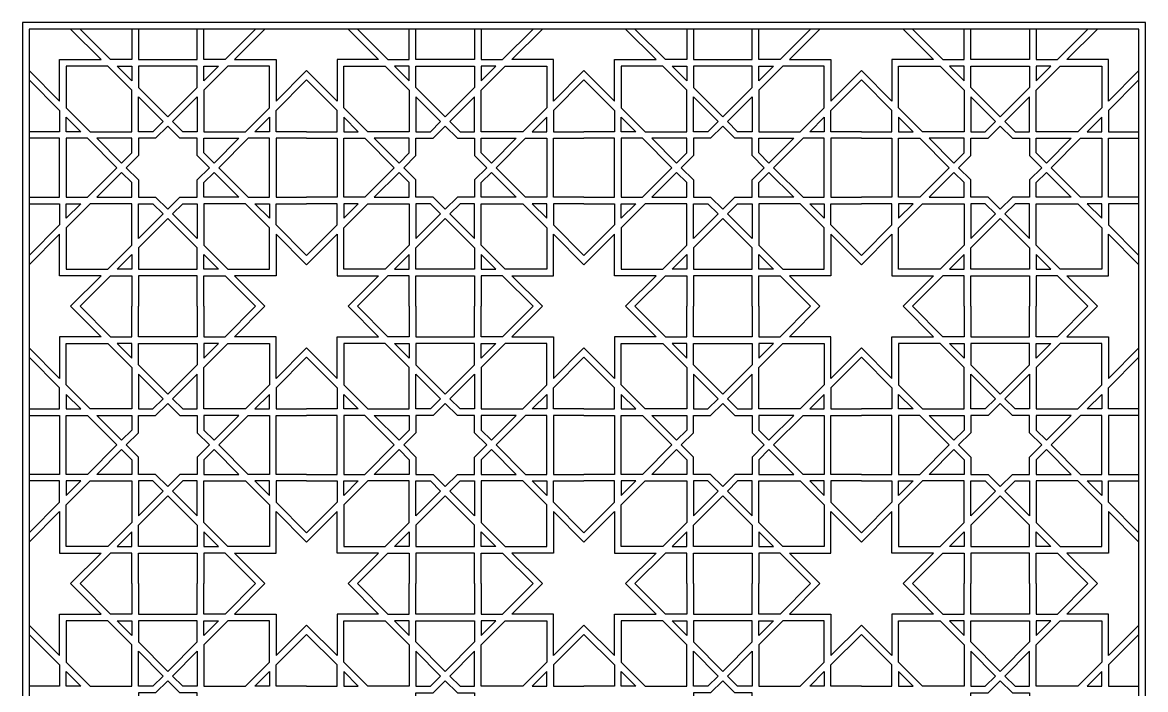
# Model space of a CAD drawing. Header units: millimetres. Extents: x 597 to 1044, y 115 to 562.
# Drawn here: x 596.8 to 1043.9, y 296.3 to 562 of the extents above; entities that cross this region are included whole.
import ezdxf

# ---------------------------------------------------------------- set-up
doc = ezdxf.new("R2010")
doc.units = ezdxf.units.MM
doc.layers.get('0').update_dxf_attribs({"color": 1})

msp = doc.modelspace()

# ---------------------------------------------------------------- linework, layer by layer
for points in [[(596.8, 114.98), (1043.87, 114.98), (1043.87, 562.04), (596.8, 562.04)], [(599.44, 117.61), (1041.23, 117.61), (1041.23, 559.41), (599.44, 559.41)], [(623.78, 518.52), (640.32, 518.52), (640.32, 535.06), (630.77, 544.62), (614.22, 544.62), (614.22, 528.08)], [(640.32, 538.79), (634.5, 544.62), (640.32, 544.62)], [(666.36, 544.62), (642.96, 544.62), (642.96, 536.16), (654.66, 524.46), (666.36, 536.16)], [(669, 538.79), (669, 544.62), (674.83, 544.62)], [(695.1, 528.08), (695.1, 544.62), (678.56, 544.62), (669, 535.06), (669, 518.52), (685.54, 518.52)], [(724.67, 528.08), (724.67, 544.62), (741.21, 544.62), (750.77, 535.06), (750.77, 518.52), (734.23, 518.52)], [(750.77, 538.79), (750.77, 544.62), (744.94, 544.62)], [(753.41, 544.62), (776.81, 544.62), (776.81, 536.16), (765.11, 524.46), (753.41, 536.16)], [(795.99, 518.52), (779.45, 518.52), (779.45, 535.06), (789, 544.62), (805.55, 544.62), (805.55, 528.08)], [(779.45, 538.79), (785.27, 544.62), (779.45, 544.62)], [(844.68, 518.52), (861.22, 518.52), (861.22, 535.06), (851.66, 544.62), (835.12, 544.62), (835.12, 528.08)], [(861.22, 538.79), (855.39, 544.62), (861.22, 544.62)], [(887.26, 544.62), (863.86, 544.62), (863.86, 536.16), (875.56, 524.46), (887.26, 536.16)], [(889.89, 538.79), (889.89, 544.62), (895.72, 544.62)], [(916, 528.08), (916, 544.62), (899.45, 544.62), (889.89, 535.06), (889.89, 518.52), (906.44, 518.52)], [(945.56, 528.08), (945.56, 544.62), (962.11, 544.62), (971.67, 535.06), (971.67, 518.52), (955.12, 518.52)], [(971.67, 538.79), (971.67, 544.62), (965.84, 544.62)], [(974.31, 544.62), (997.7, 544.62), (997.7, 536.16), (986.01, 524.46), (974.31, 536.16)], [(1016.89, 518.52), (1000.34, 518.52), (1000.34, 535.06), (1009.9, 544.62), (1026.45, 544.62), (1026.45, 528.08)], [(1000.34, 538.79), (1006.17, 544.62), (1000.34, 544.62)], [(652.8, 522.59), (648.72, 518.52), (642.96, 518.52), (642.96, 532.43)], [(666.36, 532.43), (666.36, 518.52), (660.6, 518.52), (656.53, 522.59)], [(753.41, 532.43), (753.41, 518.52), (759.17, 518.52), (763.24, 522.59)], [(766.97, 522.59), (771.05, 518.52), (776.81, 518.52), (776.81, 532.43)], [(873.69, 522.59), (869.62, 518.52), (863.86, 518.52), (863.86, 532.43)], [(887.26, 532.43), (887.26, 518.52), (881.5, 518.52), (877.42, 522.59)], [(974.31, 532.43), (974.31, 518.52), (980.07, 518.52), (984.14, 522.59)], [(987.87, 522.59), (991.94, 518.52), (997.7, 518.52), (997.7, 532.43)], [(614.22, 524.35), (620.05, 518.52), (614.22, 518.52)], [(695.1, 524.35), (695.1, 518.52), (689.27, 518.52)], [(724.67, 524.35), (724.67, 518.52), (730.5, 518.52)], [(805.55, 524.35), (799.72, 518.52), (805.55, 518.52)], [(835.12, 524.35), (840.95, 518.52), (835.12, 518.52)], [(916, 524.35), (916, 518.52), (910.17, 518.52)], [(945.56, 524.35), (945.56, 518.52), (951.39, 518.52)], [(1026.45, 524.35), (1020.62, 518.52), (1026.45, 518.52)], [(654.66, 520.73), (649.81, 515.88), (642.96, 515.88), (642.96, 509.03), (638.12, 504.18), (642.96, 499.34), (642.96, 492.48), (649.81, 492.48), (654.66, 487.64), (659.51, 492.48), (666.36, 492.48), (666.36, 499.34), (671.21, 504.18), (666.36, 509.03), (666.36, 515.88), (659.51, 515.88)], [(765.11, 520.73), (769.96, 515.88), (776.81, 515.88), (776.81, 509.03), (781.65, 504.18), (776.81, 499.34), (776.81, 492.48), (769.96, 492.48), (765.11, 487.64), (760.26, 492.48), (753.41, 492.48), (753.41, 499.34), (748.56, 504.18), (753.41, 509.03), (753.41, 515.88), (760.26, 515.88)], [(875.56, 520.73), (870.71, 515.88), (863.86, 515.88), (863.86, 509.03), (859.01, 504.18), (863.86, 499.34), (863.86, 492.48), (870.71, 492.48), (875.56, 487.64), (880.4, 492.48), (887.26, 492.48), (887.26, 499.34), (892.1, 504.18), (887.26, 509.03), (887.26, 515.88), (880.4, 515.88)], [(986.01, 520.73), (990.85, 515.88), (997.7, 515.88), (997.7, 509.03), (1002.55, 504.18), (997.7, 499.34), (997.7, 492.48), (990.85, 492.48), (986.01, 487.64), (981.16, 492.48), (974.31, 492.48), (974.31, 499.34), (969.46, 504.18), (974.31, 509.03), (974.31, 515.88), (981.16, 515.88)], [(622.69, 492.48), (634.39, 504.18), (622.69, 515.88), (614.22, 515.88), (614.22, 492.48)], [(636.25, 506.05), (640.32, 510.12), (640.32, 515.88), (626.42, 515.88)], [(682.91, 515.88), (673.07, 506.05), (669, 510.12), (669, 515.88)], [(695.1, 515.88), (686.64, 515.88), (674.94, 504.18), (686.64, 492.48), (695.1, 492.48)], [(724.67, 515.88), (733.13, 515.88), (744.83, 504.18), (733.13, 492.48), (724.67, 492.48)], [(736.86, 515.88), (746.7, 506.05), (750.77, 510.12), (750.77, 515.88)], [(783.52, 506.05), (779.45, 510.12), (779.45, 515.88), (793.35, 515.88)], [(797.08, 492.48), (785.38, 504.18), (797.08, 515.88), (805.55, 515.88), (805.55, 492.48)], [(843.58, 492.48), (855.28, 504.18), (843.58, 515.88), (835.12, 515.88), (835.12, 492.48)], [(857.15, 506.05), (861.22, 510.12), (861.22, 515.88), (847.31, 515.88)], [(903.8, 515.88), (893.97, 506.05), (889.89, 510.12), (889.89, 515.88)], [(916, 515.88), (907.53, 515.88), (895.83, 504.18), (907.53, 492.48), (916, 492.48)], [(945.56, 515.88), (954.03, 515.88), (965.73, 504.18), (954.03, 492.48), (945.56, 492.48)], [(957.76, 515.88), (967.59, 506.05), (971.67, 510.12), (971.67, 515.88)], [(1004.42, 506.05), (1000.34, 510.12), (1000.34, 515.88), (1014.25, 515.88)], [(1017.98, 492.48), (1006.28, 504.18), (1017.98, 515.88), (1026.45, 515.88), (1026.45, 492.48)], [(626.42, 492.48), (640.32, 492.48), (640.32, 498.24), (636.25, 502.32)], [(669, 492.48), (669, 498.24), (673.07, 502.32), (682.91, 492.48)], [(750.77, 492.48), (750.77, 498.24), (746.7, 502.32), (736.86, 492.48)], [(793.35, 492.48), (779.45, 492.48), (779.45, 498.24), (783.52, 502.32)], [(847.31, 492.48), (861.22, 492.48), (861.22, 498.24), (857.15, 502.32)], [(889.89, 492.48), (889.89, 498.24), (893.97, 502.32), (903.8, 492.48)], [(971.67, 492.48), (971.67, 498.24), (967.59, 502.32), (957.76, 492.48)], [(1014.25, 492.48), (1000.34, 492.48), (1000.34, 498.24), (1004.42, 502.32)], [(614.22, 480.29), (614.22, 463.74), (630.77, 463.74), (640.32, 473.3), (640.32, 489.84), (623.78, 489.84)], [(614.22, 489.84), (620.05, 489.84), (614.22, 484.02)], [(642.96, 475.94), (642.96, 489.84), (648.72, 489.84), (652.8, 485.77)], [(666.36, 489.84), (666.36, 475.94), (656.53, 485.77), (660.6, 489.84)], [(678.56, 463.74), (695.1, 463.74), (695.1, 480.29), (685.54, 489.84), (669, 489.84), (669, 473.3)], [(695.1, 484.02), (689.27, 489.84), (695.1, 489.84)], [(741.21, 463.74), (724.67, 463.74), (724.67, 480.29), (734.23, 489.84), (750.77, 489.84), (750.77, 473.3)], [(724.67, 484.02), (730.5, 489.84), (724.67, 489.84)], [(753.41, 489.84), (753.41, 475.94), (763.24, 485.77), (759.17, 489.84)], [(776.81, 475.94), (776.81, 489.84), (771.05, 489.84), (766.97, 485.77)], [(805.55, 480.29), (805.55, 463.74), (789, 463.74), (779.45, 473.3), (779.45, 489.84), (795.99, 489.84)], [(805.55, 489.84), (799.72, 489.84), (805.55, 484.02)], [(835.12, 480.29), (835.12, 463.74), (851.66, 463.74), (861.22, 473.3), (861.22, 489.84), (844.68, 489.84)], [(835.12, 489.84), (840.95, 489.84), (835.12, 484.02)], [(863.86, 475.94), (863.86, 489.84), (869.62, 489.84), (873.69, 485.77)], [(887.26, 489.84), (887.26, 475.94), (877.42, 485.77), (881.5, 489.84)], [(899.45, 463.74), (916, 463.74), (916, 480.29), (906.44, 489.84), (889.89, 489.84), (889.89, 473.3)], [(916, 484.02), (910.17, 489.84), (916, 489.84)], [(962.11, 463.74), (945.56, 463.74), (945.56, 480.29), (955.12, 489.84), (971.67, 489.84), (971.67, 473.3)], [(945.56, 484.02), (951.39, 489.84), (945.56, 489.84)], [(974.31, 489.84), (974.31, 475.94), (984.14, 485.77), (980.07, 489.84)], [(997.7, 475.94), (997.7, 489.84), (991.94, 489.84), (987.87, 485.77)], [(1026.45, 480.29), (1026.45, 463.74), (1009.9, 463.74), (1000.34, 473.3), (1000.34, 489.84), (1016.89, 489.84)], [(1026.45, 489.84), (1020.62, 489.84), (1026.45, 484.02)], [(642.96, 472.21), (642.96, 463.74), (666.36, 463.74), (666.36, 472.21), (654.66, 483.91)], [(776.81, 472.21), (776.81, 463.74), (753.41, 463.74), (753.41, 472.21), (765.11, 483.91)], [(863.86, 472.21), (863.86, 463.74), (887.26, 463.74), (887.26, 472.21), (875.56, 483.91)], [(997.7, 472.21), (997.7, 463.74), (974.31, 463.74), (974.31, 472.21), (986.01, 483.91)], [(640.32, 469.57), (640.32, 463.74), (634.5, 463.74)], [(669, 469.57), (674.83, 463.74), (669, 463.74)], [(750.77, 469.57), (744.94, 463.74), (750.77, 463.74)], [(779.45, 469.57), (779.45, 463.74), (785.27, 463.74)], [(861.22, 469.57), (861.22, 463.74), (855.39, 463.74)], [(889.89, 469.57), (895.72, 463.74), (889.89, 463.74)], [(971.67, 469.57), (965.84, 463.74), (971.67, 463.74)], [(1000.34, 469.57), (1000.34, 463.74), (1006.17, 463.74)], [(614.22, 417.63), (614.22, 434.17), (630.77, 434.17), (640.32, 424.62), (640.32, 408.07), (623.78, 408.07)], [(640.32, 428.34), (640.32, 434.17), (634.5, 434.17)], [(642.96, 425.71), (642.96, 434.17), (666.36, 434.17), (666.36, 425.71), (654.66, 414.01)], [(678.56, 434.17), (695.1, 434.17), (695.1, 417.63), (685.54, 408.07), (669, 408.07), (669, 424.62)], [(669, 428.34), (674.83, 434.17), (669, 434.17)], [(741.21, 434.17), (724.67, 434.17), (724.67, 417.63), (734.23, 408.07), (750.77, 408.07), (750.77, 424.62)], [(750.77, 428.34), (744.94, 434.17), (750.77, 434.17)], [(776.81, 425.71), (776.81, 434.17), (753.41, 434.17), (753.41, 425.71), (765.11, 414.01)], [(779.45, 428.34), (779.45, 434.17), (785.27, 434.17)], [(805.55, 417.63), (805.55, 434.17), (789, 434.17), (779.45, 424.62), (779.45, 408.07), (795.99, 408.07)], [(835.12, 417.63), (835.12, 434.17), (851.66, 434.17), (861.22, 424.62), (861.22, 408.07), (844.68, 408.07)], [(861.22, 428.34), (861.22, 434.17), (855.39, 434.17)], [(863.86, 425.71), (863.86, 434.17), (887.26, 434.17), (887.26, 425.71), (875.56, 414.01)], [(899.45, 434.17), (916, 434.17), (916, 417.63), (906.44, 408.07), (889.89, 408.07), (889.89, 424.62)], [(889.89, 428.34), (895.72, 434.17), (889.89, 434.17)], [(962.11, 434.17), (945.56, 434.17), (945.56, 417.63), (955.12, 408.07), (971.67, 408.07), (971.67, 424.62)], [(971.67, 428.34), (965.84, 434.17), (971.67, 434.17)], [(997.7, 425.71), (997.7, 434.17), (974.31, 434.17), (974.31, 425.71), (986.01, 414.01)], [(1000.34, 428.34), (1000.34, 434.17), (1006.17, 434.17)], [(1026.45, 417.63), (1026.45, 434.17), (1009.9, 434.17), (1000.34, 424.62), (1000.34, 408.07), (1016.89, 408.07)], [(642.96, 421.98), (642.96, 408.07), (648.72, 408.07), (652.8, 412.14)], [(666.36, 408.07), (666.36, 421.98), (656.53, 412.14), (660.6, 408.07)], [(753.41, 408.07), (753.41, 421.98), (763.24, 412.14), (759.17, 408.07)], [(776.81, 421.98), (776.81, 408.07), (771.05, 408.07), (766.97, 412.14)], [(863.86, 421.98), (863.86, 408.07), (869.62, 408.07), (873.69, 412.14)], [(887.26, 408.07), (887.26, 421.98), (877.42, 412.14), (881.5, 408.07)], [(974.31, 408.07), (974.31, 421.98), (984.14, 412.14), (980.07, 408.07)], [(997.7, 421.98), (997.7, 408.07), (991.94, 408.07), (987.87, 412.14)], [(614.22, 408.07), (620.05, 408.07), (614.22, 413.9)], [(695.1, 413.9), (689.27, 408.07), (695.1, 408.07)], [(724.67, 413.9), (730.5, 408.07), (724.67, 408.07)], [(805.55, 408.07), (799.72, 408.07), (805.55, 413.9)], [(835.12, 408.07), (840.95, 408.07), (835.12, 413.9)], [(916, 413.9), (910.17, 408.07), (916, 408.07)], [(945.56, 413.9), (951.39, 408.07), (945.56, 408.07)], [(1026.45, 408.07), (1020.62, 408.07), (1026.45, 413.9)], [(654.66, 377.19), (649.81, 382.03), (642.96, 382.03), (642.96, 388.89), (638.12, 393.73), (642.96, 398.58), (642.96, 405.43), (649.81, 405.43), (654.66, 410.28), (659.51, 405.43), (666.36, 405.43), (666.36, 398.58), (671.21, 393.73), (666.36, 388.89), (666.36, 382.03), (659.51, 382.03)], [(765.11, 377.19), (769.96, 382.03), (776.81, 382.03), (776.81, 388.89), (781.65, 393.73), (776.81, 398.58), (776.81, 405.43), (769.96, 405.43), (765.11, 410.28), (760.26, 405.43), (753.41, 405.43), (753.41, 398.58), (748.56, 393.73), (753.41, 388.89), (753.41, 382.03), (760.26, 382.03)], [(875.56, 377.19), (870.71, 382.03), (863.86, 382.03), (863.86, 388.89), (859.01, 393.73), (863.86, 398.58), (863.86, 405.43), (870.71, 405.43), (875.56, 410.28), (880.4, 405.43), (887.26, 405.43), (887.26, 398.58), (892.1, 393.73), (887.26, 388.89), (887.26, 382.03), (880.4, 382.03)], [(986.01, 377.19), (990.85, 382.03), (997.7, 382.03), (997.7, 388.89), (1002.55, 393.73), (997.7, 398.58), (997.7, 405.43), (990.85, 405.43), (986.01, 410.28), (981.16, 405.43), (974.31, 405.43), (974.31, 398.58), (969.46, 393.73), (974.31, 388.89), (974.31, 382.03), (981.16, 382.03)], [(622.69, 405.43), (634.39, 393.73), (622.69, 382.03), (614.22, 382.03), (614.22, 405.43)], [(626.42, 405.43), (640.32, 405.43), (640.32, 399.67), (636.25, 395.6)], [(669, 405.43), (669, 399.67), (673.07, 395.6), (682.91, 405.43)], [(695.1, 382.03), (686.64, 382.03), (674.94, 393.73), (686.64, 405.43), (695.1, 405.43)], [(724.67, 382.03), (733.13, 382.03), (744.83, 393.73), (733.13, 405.43), (724.67, 405.43)], [(750.77, 405.43), (750.77, 399.67), (746.7, 395.6), (736.86, 405.43)], [(793.35, 405.43), (779.45, 405.43), (779.45, 399.67), (783.52, 395.6)], [(797.08, 405.43), (785.38, 393.73), (797.08, 382.03), (805.55, 382.03), (805.55, 405.43)], [(843.58, 405.43), (855.28, 393.73), (843.58, 382.03), (835.12, 382.03), (835.12, 405.43)], [(847.31, 405.43), (861.22, 405.43), (861.22, 399.67), (857.15, 395.6)], [(889.89, 405.43), (889.89, 399.67), (893.97, 395.6), (903.8, 405.43)], [(916, 382.03), (907.53, 382.03), (895.83, 393.73), (907.53, 405.43), (916, 405.43)], [(945.56, 382.03), (954.03, 382.03), (965.73, 393.73), (954.03, 405.43), (945.56, 405.43)], [(971.67, 405.43), (971.67, 399.67), (967.59, 395.6), (957.76, 405.43)], [(1014.25, 405.43), (1000.34, 405.43), (1000.34, 399.67), (1004.42, 395.6)], [(1017.98, 405.43), (1006.28, 393.73), (1017.98, 382.03), (1026.45, 382.03), (1026.45, 405.43)], [(636.25, 391.87), (640.32, 387.79), (640.32, 382.03), (626.42, 382.03)], [(682.91, 382.03), (673.07, 391.87), (669, 387.79), (669, 382.03)], [(736.86, 382.03), (746.7, 391.87), (750.77, 387.79), (750.77, 382.03)], [(783.52, 391.87), (779.45, 387.79), (779.45, 382.03), (793.35, 382.03)], [(857.15, 391.87), (861.22, 387.79), (861.22, 382.03), (847.31, 382.03)], [(903.8, 382.03), (893.97, 391.87), (889.89, 387.79), (889.89, 382.03)], [(957.76, 382.03), (967.59, 391.87), (971.67, 387.79), (971.67, 382.03)], [(1004.42, 391.87), (1000.34, 387.79), (1000.34, 382.03), (1014.25, 382.03)], [(623.78, 379.4), (640.32, 379.4), (640.32, 362.85), (630.77, 353.29), (614.22, 353.29), (614.22, 369.84)], [(614.22, 373.57), (620.05, 379.4), (614.22, 379.4)], [(652.8, 375.32), (648.72, 379.4), (642.96, 379.4), (642.96, 365.49)], [(666.36, 365.49), (666.36, 379.4), (660.6, 379.4), (656.53, 375.32)], [(695.1, 369.84), (695.1, 353.29), (678.56, 353.29), (669, 362.85), (669, 379.4), (685.54, 379.4)], [(695.1, 373.57), (695.1, 379.4), (689.27, 379.4)], [(724.67, 373.57), (724.67, 379.4), (730.5, 379.4)], [(724.67, 369.84), (724.67, 353.29), (741.21, 353.29), (750.77, 362.85), (750.77, 379.4), (734.23, 379.4)], [(753.41, 365.49), (753.41, 379.4), (759.17, 379.4), (763.24, 375.32)], [(766.97, 375.32), (771.05, 379.4), (776.81, 379.4), (776.81, 365.49)], [(795.99, 379.4), (779.45, 379.4), (779.45, 362.85), (789, 353.29), (805.55, 353.29), (805.55, 369.84)], [(805.55, 373.57), (799.72, 379.4), (805.55, 379.4)], [(844.68, 379.4), (861.22, 379.4), (861.22, 362.85), (851.66, 353.29), (835.12, 353.29), (835.12, 369.84)], [(835.12, 373.57), (840.95, 379.4), (835.12, 379.4)], [(873.69, 375.32), (869.62, 379.4), (863.86, 379.4), (863.86, 365.49)], [(887.26, 365.49), (887.26, 379.4), (881.5, 379.4), (877.42, 375.32)], [(916, 369.84), (916, 353.29), (899.45, 353.29), (889.89, 362.85), (889.89, 379.4), (906.44, 379.4)], [(916, 373.57), (916, 379.4), (910.17, 379.4)], [(945.56, 373.57), (945.56, 379.4), (951.39, 379.4)], [(945.56, 369.84), (945.56, 353.29), (962.11, 353.29), (971.67, 362.85), (971.67, 379.4), (955.12, 379.4)], [(974.31, 365.49), (974.31, 379.4), (980.07, 379.4), (984.14, 375.32)], [(987.87, 375.32), (991.94, 379.4), (997.7, 379.4), (997.7, 365.49)], [(1016.89, 379.4), (1000.34, 379.4), (1000.34, 362.85), (1009.9, 353.29), (1026.45, 353.29), (1026.45, 369.84)], [(1026.45, 373.57), (1020.62, 379.4), (1026.45, 379.4)], [(666.36, 353.29), (642.96, 353.29), (642.96, 361.76), (654.66, 373.46), (666.36, 361.76)], [(753.41, 353.29), (776.81, 353.29), (776.81, 361.76), (765.11, 373.46), (753.41, 361.76)], [(887.26, 353.29), (863.86, 353.29), (863.86, 361.76), (875.56, 373.46), (887.26, 361.76)], [(974.31, 353.29), (997.7, 353.29), (997.7, 361.76), (986.01, 373.46), (974.31, 361.76)], [(640.32, 359.12), (634.5, 353.29), (640.32, 353.29)], [(669, 359.12), (669, 353.29), (674.83, 353.29)], [(750.77, 359.12), (750.77, 353.29), (744.94, 353.29)], [(779.45, 359.12), (785.27, 353.29), (779.45, 353.29)], [(861.22, 359.12), (855.39, 353.29), (861.22, 353.29)], [(889.89, 359.12), (889.89, 353.29), (895.72, 353.29)], [(971.67, 359.12), (971.67, 353.29), (965.84, 353.29)], [(1000.34, 359.12), (1006.17, 353.29), (1000.34, 353.29)], [(623.78, 297.62), (640.32, 297.62), (640.32, 314.17), (630.77, 323.73), (614.22, 323.73), (614.22, 307.18)], [(640.32, 317.9), (634.5, 323.73), (640.32, 323.73)], [(666.36, 323.73), (642.96, 323.73), (642.96, 315.26), (654.66, 303.56), (666.36, 315.26)], [(669, 317.9), (669, 323.73), (674.83, 323.73)], [(695.1, 307.18), (695.1, 323.73), (678.56, 323.73), (669, 314.17), (669, 297.62), (685.54, 297.62)], [(724.67, 307.18), (724.67, 323.73), (741.21, 323.73), (750.77, 314.17), (750.77, 297.62), (734.23, 297.62)], [(750.77, 317.9), (750.77, 323.73), (744.94, 323.73)], [(753.41, 323.73), (776.81, 323.73), (776.81, 315.26), (765.11, 303.56), (753.41, 315.26)], [(795.99, 297.62), (779.45, 297.62), (779.45, 314.17), (789, 323.73), (805.55, 323.73), (805.55, 307.18)], [(779.45, 317.9), (785.27, 323.73), (779.45, 323.73)], [(844.68, 297.62), (861.22, 297.62), (861.22, 314.17), (851.66, 323.73), (835.12, 323.73), (835.12, 307.18)], [(861.22, 317.9), (855.39, 323.73), (861.22, 323.73)], [(887.26, 323.73), (863.86, 323.73), (863.86, 315.26), (875.56, 303.56), (887.26, 315.26)], [(889.89, 317.9), (889.89, 323.73), (895.72, 323.73)], [(916, 307.18), (916, 323.73), (899.45, 323.73), (889.89, 314.17), (889.89, 297.62), (906.44, 297.62)], [(945.56, 307.18), (945.56, 323.73), (962.11, 323.73), (971.67, 314.17), (971.67, 297.62), (955.12, 297.62)], [(971.67, 317.9), (971.67, 323.73), (965.84, 323.73)], [(974.31, 323.73), (997.7, 323.73), (997.7, 315.26), (986.01, 303.56), (974.31, 315.26)], [(1016.89, 297.62), (1000.34, 297.62), (1000.34, 314.17), (1009.9, 323.73), (1026.45, 323.73), (1026.45, 307.18)], [(1000.34, 317.9), (1006.17, 323.73), (1000.34, 323.73)], [(652.8, 301.7), (648.72, 297.62), (642.96, 297.62), (642.96, 311.53)], [(666.36, 311.53), (666.36, 297.62), (660.6, 297.62), (656.53, 301.7)], [(753.41, 311.53), (753.41, 297.62), (759.17, 297.62), (763.24, 301.7)], [(766.97, 301.7), (771.05, 297.62), (776.81, 297.62), (776.81, 311.53)], [(873.69, 301.7), (869.62, 297.62), (863.86, 297.62), (863.86, 311.53)], [(887.26, 311.53), (887.26, 297.62), (881.5, 297.62), (877.42, 301.7)], [(974.31, 311.53), (974.31, 297.62), (980.07, 297.62), (984.14, 301.7)], [(987.87, 301.7), (991.94, 297.62), (997.7, 297.62), (997.7, 311.53)], [(614.22, 303.45), (620.05, 297.62), (614.22, 297.62)], [(654.66, 299.83), (649.81, 294.98), (642.96, 294.98), (642.96, 288.13), (638.12, 283.28), (642.96, 278.44), (642.96, 271.59), (649.81, 271.59), (654.66, 266.74), (659.51, 271.59), (666.36, 271.59), (666.36, 278.44), (671.21, 283.28), (666.36, 288.13), (666.36, 294.98), (659.51, 294.98)], [(695.1, 303.45), (695.1, 297.62), (689.27, 297.62)], [(724.67, 303.45), (724.67, 297.62), (730.5, 297.62)], [(765.11, 299.83), (769.96, 294.98), (776.81, 294.98), (776.81, 288.13), (781.65, 283.28), (776.81, 278.44), (776.81, 271.59), (769.96, 271.59), (765.11, 266.74), (760.26, 271.59), (753.41, 271.59), (753.41, 278.44), (748.56, 283.28), (753.41, 288.13), (753.41, 294.98), (760.26, 294.98)], [(805.55, 303.45), (799.72, 297.62), (805.55, 297.62)], [(835.12, 303.45), (840.95, 297.62), (835.12, 297.62)], [(875.56, 299.83), (870.71, 294.98), (863.86, 294.98), (863.86, 288.13), (859.01, 283.28), (863.86, 278.44), (863.86, 271.59), (870.71, 271.59), (875.56, 266.74), (880.4, 271.59), (887.26, 271.59), (887.26, 278.44), (892.1, 283.28), (887.26, 288.13), (887.26, 294.98), (880.4, 294.98)], [(916, 303.45), (916, 297.62), (910.17, 297.62)], [(945.56, 303.45), (945.56, 297.62), (951.39, 297.62)], [(986.01, 299.83), (990.85, 294.98), (997.7, 294.98), (997.7, 288.13), (1002.55, 283.28), (997.7, 278.44), (997.7, 271.59), (990.85, 271.59), (986.01, 266.74), (981.16, 271.59), (974.31, 271.59), (974.31, 278.44), (969.46, 283.28), (974.31, 288.13), (974.31, 294.98), (981.16, 294.98)], [(1026.45, 303.45), (1020.62, 297.62), (1026.45, 297.62)]]:
    msp.add_lwpolyline(points, close=True)
for points in [[(599.44, 542.86), (611.58, 530.71), (611.58, 547.26), (628.13, 547.26), (615.98, 559.41)], [(640.32, 559.41), (640.32, 547.26), (631.86, 547.26), (619.71, 559.41)], [(642.96, 559.41), (642.96, 547.26), (666.36, 547.26), (666.36, 559.41)], [(689.61, 559.41), (677.46, 547.26), (669, 547.26), (669, 559.41)], [(693.34, 559.41), (681.19, 547.26), (697.74, 547.26), (697.74, 530.71), (709.89, 542.86)], [(726.43, 559.41), (738.58, 547.26), (722.03, 547.26), (722.03, 530.71), (709.89, 542.86)], [(730.16, 559.41), (742.31, 547.26), (750.77, 547.26), (750.77, 559.41)], [(776.81, 559.41), (776.81, 547.26), (753.41, 547.26), (753.41, 559.41)], [(779.45, 559.41), (779.45, 547.26), (787.91, 547.26), (800.06, 559.41)], [(820.33, 542.86), (808.19, 530.71), (808.19, 547.26), (791.64, 547.26), (803.79, 559.41)], [(820.33, 542.86), (832.48, 530.71), (832.48, 547.26), (849.02, 547.26), (836.88, 559.41)], [(861.22, 559.41), (861.22, 547.26), (852.75, 547.26), (840.61, 559.41)], [(863.86, 559.41), (863.86, 547.26), (887.26, 547.26), (887.26, 559.41)], [(910.51, 559.41), (898.36, 547.26), (889.89, 547.26), (889.89, 559.41)], [(914.24, 559.41), (902.09, 547.26), (918.64, 547.26), (918.64, 530.71), (930.78, 542.86)], [(947.33, 559.41), (959.47, 547.26), (942.93, 547.26), (942.93, 530.71), (930.78, 542.86)], [(951.06, 559.41), (963.2, 547.26), (971.67, 547.26), (971.67, 559.41)], [(997.7, 559.41), (997.7, 547.26), (974.31, 547.26), (974.31, 559.41)], [(1000.34, 559.41), (1000.34, 547.26), (1008.81, 547.26), (1020.95, 559.41)], [(1041.23, 542.86), (1029.08, 530.71), (1029.08, 547.26), (1012.54, 547.26), (1024.68, 559.41)], [(599.44, 539.13), (611.58, 526.98), (611.58, 518.52), (599.44, 518.52)], [(709.89, 518.52), (697.74, 518.52), (697.74, 526.98), (709.89, 539.13)], [(709.89, 518.52), (722.03, 518.52), (722.03, 526.98), (709.89, 539.13)], [(820.33, 539.13), (808.19, 526.98), (808.19, 518.52), (820.33, 518.52)], [(820.33, 539.13), (832.48, 526.98), (832.48, 518.52), (820.33, 518.52)], [(930.78, 518.52), (918.64, 518.52), (918.64, 526.98), (930.78, 539.13)], [(930.78, 518.52), (942.93, 518.52), (942.93, 526.98), (930.78, 539.13)], [(1041.23, 539.13), (1029.08, 526.98), (1029.08, 518.52), (1041.23, 518.52)], [(599.44, 492.48), (611.58, 492.48), (611.58, 515.88), (599.44, 515.88)], [(709.89, 515.88), (697.74, 515.88), (697.74, 492.48), (709.89, 492.48)], [(709.89, 515.88), (722.03, 515.88), (722.03, 492.48), (709.89, 492.48)], [(820.33, 492.48), (808.19, 492.48), (808.19, 515.88), (820.33, 515.88)], [(820.33, 492.48), (832.48, 492.48), (832.48, 515.88), (820.33, 515.88)], [(930.78, 515.88), (918.64, 515.88), (918.64, 492.48), (930.78, 492.48)], [(930.78, 515.88), (942.93, 515.88), (942.93, 492.48), (930.78, 492.48)], [(1041.23, 492.48), (1029.08, 492.48), (1029.08, 515.88), (1041.23, 515.88)], [(599.44, 489.84), (611.58, 489.84), (611.58, 481.38), (599.44, 469.23)], [(709.89, 469.23), (697.74, 481.38), (697.74, 489.84), (709.89, 489.84)], [(709.89, 469.23), (722.03, 481.38), (722.03, 489.84), (709.89, 489.84)], [(820.33, 489.84), (808.19, 489.84), (808.19, 481.38), (820.33, 469.23)], [(820.33, 489.84), (832.48, 489.84), (832.48, 481.38), (820.33, 469.23)], [(930.78, 469.23), (918.64, 481.38), (918.64, 489.84), (930.78, 489.84)], [(930.78, 469.23), (942.93, 481.38), (942.93, 489.84), (930.78, 489.84)], [(1041.23, 489.84), (1029.08, 489.84), (1029.08, 481.38), (1041.23, 469.23)], [(615.98, 448.96), (628.13, 461.1), (611.58, 461.1), (611.58, 477.65), (599.44, 465.5)], [(709.89, 465.5), (697.74, 477.65), (697.74, 461.1), (681.19, 461.1), (693.34, 448.96)], [(709.89, 465.5), (722.03, 477.65), (722.03, 461.1), (738.58, 461.1), (726.43, 448.96)], [(803.79, 448.96), (791.64, 461.1), (808.19, 461.1), (808.19, 477.65), (820.33, 465.5)], [(836.88, 448.96), (849.02, 461.1), (832.48, 461.1), (832.48, 477.65), (820.33, 465.5)], [(930.78, 465.5), (918.64, 477.65), (918.64, 461.1), (902.09, 461.1), (914.24, 448.96)], [(930.78, 465.5), (942.93, 477.65), (942.93, 461.1), (959.47, 461.1), (947.33, 448.96)], [(1024.68, 448.96), (1012.54, 461.1), (1029.08, 461.1), (1029.08, 477.65), (1041.23, 465.5)], [(619.71, 448.96), (631.86, 461.1), (640.32, 461.1), (640.32, 448.96)], [(666.36, 448.96), (666.36, 461.1), (642.96, 461.1), (642.96, 448.96)], [(669, 448.96), (669, 461.1), (677.46, 461.1), (689.61, 448.96)], [(750.77, 448.96), (750.77, 461.1), (742.31, 461.1), (730.16, 448.96)], [(753.41, 448.96), (753.41, 461.1), (776.81, 461.1), (776.81, 448.96)], [(800.06, 448.96), (787.91, 461.1), (779.45, 461.1), (779.45, 448.96)], [(840.61, 448.96), (852.75, 461.1), (861.22, 461.1), (861.22, 448.96)], [(887.26, 448.96), (887.26, 461.1), (863.86, 461.1), (863.86, 448.96)], [(889.89, 448.96), (889.89, 461.1), (898.36, 461.1), (910.51, 448.96)], [(971.67, 448.96), (971.67, 461.1), (963.2, 461.1), (951.06, 448.96)], [(974.31, 448.96), (974.31, 461.1), (997.7, 461.1), (997.7, 448.96)], [(1020.95, 448.96), (1008.81, 461.1), (1000.34, 461.1), (1000.34, 448.96)], [(615.98, 448.96), (628.13, 436.81), (611.58, 436.81), (611.58, 420.27), (599.44, 432.41)], [(619.71, 448.96), (631.86, 436.81), (640.32, 436.81), (640.32, 448.96)], [(666.36, 448.96), (666.36, 436.81), (642.96, 436.81), (642.96, 448.96)], [(669, 448.96), (669, 436.81), (677.46, 436.81), (689.61, 448.96)], [(709.89, 432.41), (697.74, 420.27), (697.74, 436.81), (681.19, 436.81), (693.34, 448.96)], [(709.89, 432.41), (722.03, 420.27), (722.03, 436.81), (738.58, 436.81), (726.43, 448.96)], [(750.77, 448.96), (750.77, 436.81), (742.31, 436.81), (730.16, 448.96)], [(753.41, 448.96), (753.41, 436.81), (776.81, 436.81), (776.81, 448.96)], [(800.06, 448.96), (787.91, 436.81), (779.45, 436.81), (779.45, 448.96)], [(803.79, 448.96), (791.64, 436.81), (808.19, 436.81), (808.19, 420.27), (820.33, 432.41)], [(836.88, 448.96), (849.02, 436.81), (832.48, 436.81), (832.48, 420.27), (820.33, 432.41)], [(840.61, 448.96), (852.75, 436.81), (861.22, 436.81), (861.22, 448.96)], [(887.26, 448.96), (887.26, 436.81), (863.86, 436.81), (863.86, 448.96)], [(889.89, 448.96), (889.89, 436.81), (898.36, 436.81), (910.51, 448.96)], [(930.78, 432.41), (918.64, 420.27), (918.64, 436.81), (902.09, 436.81), (914.24, 448.96)], [(930.78, 432.41), (942.93, 420.27), (942.93, 436.81), (959.47, 436.81), (947.33, 448.96)], [(971.67, 448.96), (971.67, 436.81), (963.2, 436.81), (951.06, 448.96)], [(974.31, 448.96), (974.31, 436.81), (997.7, 436.81), (997.7, 448.96)], [(1020.95, 448.96), (1008.81, 436.81), (1000.34, 436.81), (1000.34, 448.96)], [(1024.68, 448.96), (1012.54, 436.81), (1029.08, 436.81), (1029.08, 420.27), (1041.23, 432.41)], [(599.44, 408.07), (611.58, 408.07), (611.58, 416.54), (599.44, 428.68)], [(709.89, 428.68), (697.74, 416.54), (697.74, 408.07), (709.89, 408.07)], [(709.89, 428.68), (722.03, 416.54), (722.03, 408.07), (709.89, 408.07)], [(820.33, 408.07), (808.19, 408.07), (808.19, 416.54), (820.33, 428.68)], [(820.33, 408.07), (832.48, 408.07), (832.48, 416.54), (820.33, 428.68)], [(930.78, 428.68), (918.64, 416.54), (918.64, 408.07), (930.78, 408.07)], [(930.78, 428.68), (942.93, 416.54), (942.93, 408.07), (930.78, 408.07)], [(1041.23, 408.07), (1029.08, 408.07), (1029.08, 416.54), (1041.23, 428.68)], [(599.44, 405.43), (611.58, 405.43), (611.58, 382.03), (599.44, 382.03)], [(709.89, 382.03), (697.74, 382.03), (697.74, 405.43), (709.89, 405.43)], [(709.89, 382.03), (722.03, 382.03), (722.03, 405.43), (709.89, 405.43)], [(820.33, 405.43), (808.19, 405.43), (808.19, 382.03), (820.33, 382.03)], [(820.33, 405.43), (832.48, 405.43), (832.48, 382.03), (820.33, 382.03)], [(930.78, 382.03), (918.64, 382.03), (918.64, 405.43), (930.78, 405.43)], [(930.78, 382.03), (942.93, 382.03), (942.93, 405.43), (930.78, 405.43)], [(1041.23, 405.43), (1029.08, 405.43), (1029.08, 382.03), (1041.23, 382.03)], [(599.44, 358.78), (611.58, 370.93), (611.58, 379.4), (599.44, 379.4)], [(709.89, 379.4), (697.74, 379.4), (697.74, 370.93), (709.89, 358.78)], [(709.89, 379.4), (722.03, 379.4), (722.03, 370.93), (709.89, 358.78)], [(820.33, 358.78), (808.19, 370.93), (808.19, 379.4), (820.33, 379.4)], [(820.33, 358.78), (832.48, 370.93), (832.48, 379.4), (820.33, 379.4)], [(930.78, 379.4), (918.64, 379.4), (918.64, 370.93), (930.78, 358.78)], [(930.78, 379.4), (942.93, 379.4), (942.93, 370.93), (930.78, 358.78)], [(1041.23, 358.78), (1029.08, 370.93), (1029.08, 379.4), (1041.23, 379.4)], [(599.44, 355.05), (611.58, 367.2), (611.58, 350.65), (628.13, 350.65), (615.98, 338.51)], [(693.34, 338.51), (681.19, 350.65), (697.74, 350.65), (697.74, 367.2), (709.89, 355.05)], [(726.43, 338.51), (738.58, 350.65), (722.03, 350.65), (722.03, 367.2), (709.89, 355.05)], [(820.33, 355.05), (808.19, 367.2), (808.19, 350.65), (791.64, 350.65), (803.79, 338.51)], [(820.33, 355.05), (832.48, 367.2), (832.48, 350.65), (849.02, 350.65), (836.88, 338.51)], [(914.24, 338.51), (902.09, 350.65), (918.64, 350.65), (918.64, 367.2), (930.78, 355.05)], [(947.33, 338.51), (959.47, 350.65), (942.93, 350.65), (942.93, 367.2), (930.78, 355.05)], [(1041.23, 355.05), (1029.08, 367.2), (1029.08, 350.65), (1012.54, 350.65), (1024.68, 338.51)], [(640.32, 338.51), (640.32, 350.65), (631.86, 350.65), (619.71, 338.51)], [(642.96, 338.51), (642.96, 350.65), (666.36, 350.65), (666.36, 338.51)], [(689.61, 338.51), (677.46, 350.65), (669, 350.65), (669, 338.51)], [(730.16, 338.51), (742.31, 350.65), (750.77, 350.65), (750.77, 338.51)], [(776.81, 338.51), (776.81, 350.65), (753.41, 350.65), (753.41, 338.51)], [(779.45, 338.51), (779.45, 350.65), (787.91, 350.65), (800.06, 338.51)], [(861.22, 338.51), (861.22, 350.65), (852.75, 350.65), (840.61, 338.51)], [(863.86, 338.51), (863.86, 350.65), (887.26, 350.65), (887.26, 338.51)], [(910.51, 338.51), (898.36, 350.65), (889.89, 350.65), (889.89, 338.51)], [(951.06, 338.51), (963.2, 350.65), (971.67, 350.65), (971.67, 338.51)], [(997.7, 338.51), (997.7, 350.65), (974.31, 350.65), (974.31, 338.51)], [(1000.34, 338.51), (1000.34, 350.65), (1008.81, 350.65), (1020.95, 338.51)], [(599.44, 321.96), (611.58, 309.82), (611.58, 326.36), (628.13, 326.36), (615.98, 338.51)], [(640.32, 338.51), (640.32, 326.36), (631.86, 326.36), (619.71, 338.51)], [(642.96, 338.51), (642.96, 326.36), (666.36, 326.36), (666.36, 338.51)], [(689.61, 338.51), (677.46, 326.36), (669, 326.36), (669, 338.51)], [(693.34, 338.51), (681.19, 326.36), (697.74, 326.36), (697.74, 309.82), (709.89, 321.96)], [(726.43, 338.51), (738.58, 326.36), (722.03, 326.36), (722.03, 309.82), (709.89, 321.96)], [(730.16, 338.51), (742.31, 326.36), (750.77, 326.36), (750.77, 338.51)], [(776.81, 338.51), (776.81, 326.36), (753.41, 326.36), (753.41, 338.51)], [(779.45, 338.51), (779.45, 326.36), (787.91, 326.36), (800.06, 338.51)], [(820.33, 321.96), (808.19, 309.82), (808.19, 326.36), (791.64, 326.36), (803.79, 338.51)], [(820.33, 321.96), (832.48, 309.82), (832.48, 326.36), (849.02, 326.36), (836.88, 338.51)], [(861.22, 338.51), (861.22, 326.36), (852.75, 326.36), (840.61, 338.51)], [(863.86, 338.51), (863.86, 326.36), (887.26, 326.36), (887.26, 338.51)], [(910.51, 338.51), (898.36, 326.36), (889.89, 326.36), (889.89, 338.51)], [(914.24, 338.51), (902.09, 326.36), (918.64, 326.36), (918.64, 309.82), (930.78, 321.96)], [(947.33, 338.51), (959.47, 326.36), (942.93, 326.36), (942.93, 309.82), (930.78, 321.96)], [(951.06, 338.51), (963.2, 326.36), (971.67, 326.36), (971.67, 338.51)], [(997.7, 338.51), (997.7, 326.36), (974.31, 326.36), (974.31, 338.51)], [(1000.34, 338.51), (1000.34, 326.36), (1008.81, 326.36), (1020.95, 338.51)], [(1041.23, 321.96), (1029.08, 309.82), (1029.08, 326.36), (1012.54, 326.36), (1024.68, 338.51)], [(599.44, 318.23), (611.58, 306.09), (611.58, 297.62), (599.44, 297.62)], [(709.89, 297.62), (697.74, 297.62), (697.74, 306.09), (709.89, 318.23)], [(709.89, 297.62), (722.03, 297.62), (722.03, 306.09), (709.89, 318.23)], [(820.33, 318.23), (808.19, 306.09), (808.19, 297.62), (820.33, 297.62)], [(820.33, 318.23), (832.48, 306.09), (832.48, 297.62), (820.33, 297.62)], [(930.78, 297.62), (918.64, 297.62), (918.64, 306.09), (930.78, 318.23)], [(930.78, 297.62), (942.93, 297.62), (942.93, 306.09), (930.78, 318.23)], [(1041.23, 318.23), (1029.08, 306.09), (1029.08, 297.62), (1041.23, 297.62)]]:
    msp.add_lwpolyline(points)

doc.saveas('drawing.dxf')
